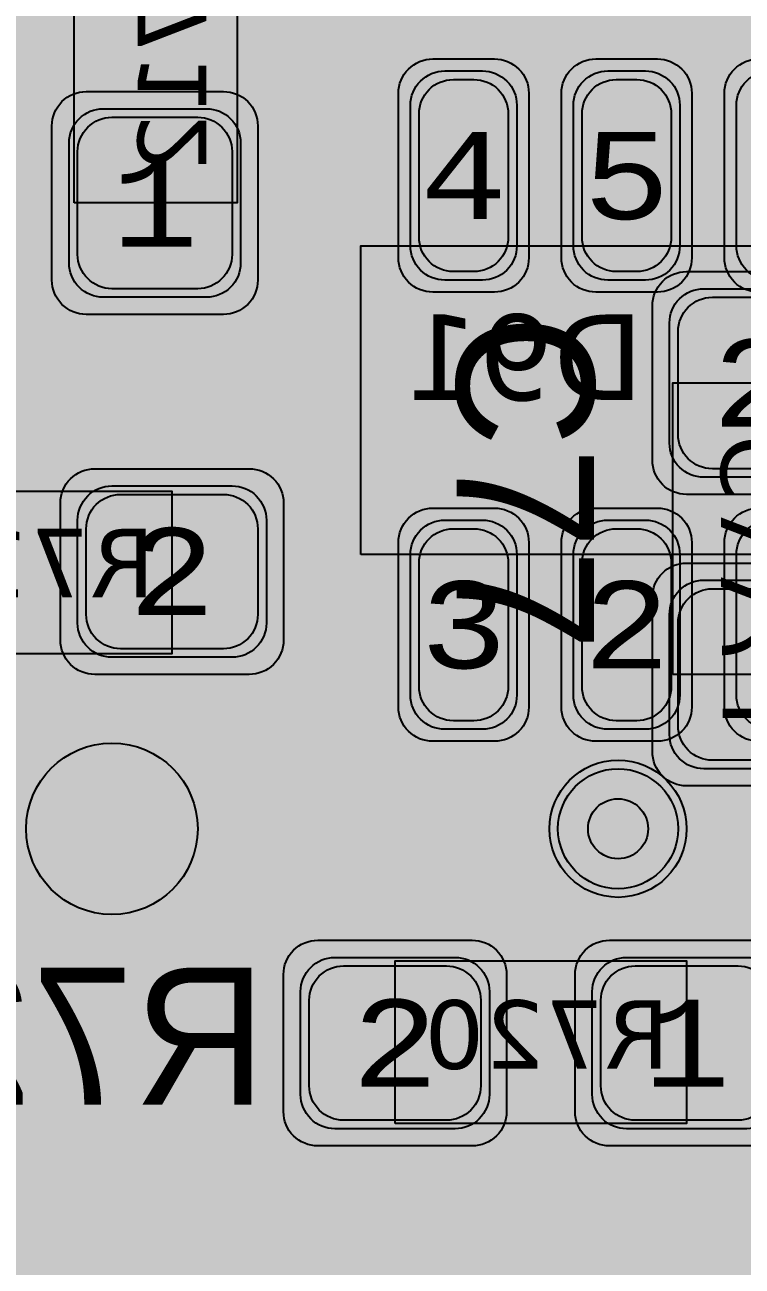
# Model space of a CAD drawing. Extents: x -28 to 199, y -61 to 255.
# Drawn here: x 104.24 to 108.42, y 151.45 to 158.69 of the extents above; entities that cross this region are included whole.
import ezdxf
from ezdxf.enums import TextEntityAlignment as Align

# ---------------------------------------------------------------- set-up
doc = ezdxf.new("R2010")
doc.units = 0
doc.header["$MEASUREMENT"] = 0
for name, color, linetype in [('ASSEMBLY_OUTLINES_BTM', 191, 'CONTINUOUS'), ('ASSEMBLY_OUTLINES_TOP', 102, 'CONTINUOUS'), ('ASSEMBLY_PART_NUMBERS_BTM', 191, 'CONTINUOUS'), ('ASSEMBLY_PART_NUMBERS_TOP', 102, 'CONTINUOUS'), ('ASSEMBLY_REF_DES_BTM', 191, 'CONTINUOUS'), ('ASSEMBLY_REF_DES_TOP', 102, 'CONTINUOUS'), ('DRILL_DRAWING', 21, 'CONTINUOUS'), ('GENERATED_SILKSCREEN_BTM', 255, 'CONTINUOUS'), ('GENERATED_SILKSCREEN_TOP', 140, 'CONTINUOUS'), ('MOUNTING_HOLES_LAYER_2', 42, 'CONTINUOUS'), ('MOUNTING_HOLES_LAYER_3', 42, 'CONTINUOUS'), ('MOUNTING_HOLES_LAYER_BOT21', 42, 'CONTINUOUS'), ('MOUNTING_HOLES_LAYER_TOP', 42, 'CONTINUOUS'), ('PART_PADS_SMD_BTM', 10, 'CONTINUOUS'), ('PART_PADS_SMD_TOP', 150, 'CONTINUOUS'), ('PIN_NUMBERS_BTM', 8, 'CONTINUOUS'), ('PIN_NUMBERS_TOP', 8, 'CONTINUOUS'), ('PLACEMENT_OUTLINES_BTM', 222, 'CONTINUOUS'), ('PLACEMENT_OUTLINES_TOP', 130, 'CONTINUOUS'), ('PLANE_SHAPES_LAYER_2', 230, 'CONTINUOUS'), ('PLANE_SHAPES_LAYER_3', 81, 'CONTINUOUS'), ('SILKSCREEN_OUTLINES_BTM', 211, 'CONTINUOUS'), ('SILKSCREEN_OUTLINES_TOP', 150, 'CONTINUOUS'), ('SILKSCREEN_REF_DES_BTM', 211, 'CONTINUOUS'), ('SILKSCREEN_REF_DES_TOP', 150, 'CONTINUOUS'), ('SOLDERMASK_PADS_BTM', 12, 'CONTINUOUS'), ('SOLDERMASK_PADS_TOP', 180, 'CONTINUOUS'), ('SOLDERPASTE_PADS_BTM', 12, 'CONTINUOUS'), ('SOLDERPASTE_PADS_TOP', 180, 'CONTINUOUS'), ('TRACES_LAYER_BOTTOM', 10, 'CONTINUOUS'), ('TRACES_LAYER_TOP', 150, 'CONTINUOUS'), ('VIA_HOLES_LAYER_2', 30, 'CONTINUOUS'), ('VIA_HOLES_LAYER_3', 30, 'CONTINUOUS'), ('VIA_HOLES_LAYER_BOTTOM', 30, 'CONTINUOUS'), ('VIA_HOLES_LAYER_TOP', 30, 'CONTINUOUS'), ('VIA_PADS_LAYER_2', 230, 'CONTINUOUS'), ('VIA_PADS_LAYER_3', 81, 'CONTINUOUS'), ('VIA_PADS_LAYER_BOTTOM', 10, 'CONTINUOUS'), ('VIA_PADS_LAYER_TOP', 150, 'CONTINUOUS')]:
    doc.layers.add(name, color=color, linetype=linetype)
doc.styles.add('COURIER_NEW', font='COUR.TTF')
doc.styles.add('VERDANA', font='verdana.TTF')
doc.styles.add('VERIBEST_GERBER_0', font='txt')

msp = doc.modelspace()

# ---------------------------------------------------------------- hatches: boundary and pattern name
at = {"layer": 'MOUNTING_HOLES_LAYER_2'}
h = msp.add_hatch(color=256, dxfattribs=at)
edge = h.paths.add_edge_path()
edge.add_arc((104.75, 154), 0.5, 0, 360)
at = {"layer": 'MOUNTING_HOLES_LAYER_3'}
h = msp.add_hatch(color=256, dxfattribs=at)
edge = h.paths.add_edge_path()
edge.add_arc((104.75, 154), 0.5, 0, 360)
at = {"layer": 'MOUNTING_HOLES_LAYER_BOT21'}
h = msp.add_hatch(color=256, dxfattribs=at)
edge = h.paths.add_edge_path()
edge.add_arc((104.75, 154), 0.5, 0, 360)
at = {"layer": 'MOUNTING_HOLES_LAYER_TOP'}
h = msp.add_hatch(color=256, dxfattribs=at)
edge = h.paths.add_edge_path()
edge.add_arc((104.75, 154), 0.5, 0, 360)
at = {"layer": 'PLANE_SHAPES_LAYER_2'}
h = msp.add_hatch(color=256, dxfattribs=at)
h.paths.add_polyline_path([(169.5, 129.25), (149.5, 129.25), (142.25, 122), (142.25, 90.5), (147.5, 90.5), (147.5, 80), (154, 80), (154, 69.25), (131.75, 69.25), (131.75, 73.25), (121.25, 73.25), (121.25, 81), (110.5, 81), (110.5, 125.75), (106.5, 125.75), (106.5, 128.75), (93.5, 128.75), (93.5, 120.25), (91.75, 120.25), (91.75, 121.5), (80, 121.5), (80, 118.25), (73.25, 118.25), (73.25, 124.5), (67.5, 124.5), (67.5, 128), (57.75, 128), (57.75, 120.25), (55.25, 120.25), (55.25, 121.5), (47.5, 121.5), (47.5, 119), (35, 119), (35, 134.75), (32.75, 134.75), (32.75, 159.75), (29.25, 159.75), (29.25, 175.25), (22.5, 175.25), (22.5, 195.25), (17.25, 195.25), (17.25, 198), (22.5, 198), (22.5, 216.5), (40.25, 216.5), (40.25, 235.5), (54.5, 235.5), (54.5, 254), (87.25, 254), (87.25, 236.25), (86.25, 236.25), (86.25, 228.75), (81, 228.75), (81, 218.75), (95.25, 218.75), (95.25, 194.5), (87, 194.5), (87, 172), (131.1, 172), (131.1, 208.75), (115.5, 208.75), (115.5, 213.75), (106.75, 213.75), (106.75, 218.75), (110.25, 222.25), (110.25, 226.25), (142.5, 226.25), (142.5, 221.5), (160.5, 221.5), (160.5, 240.75), (169.5, 240.75)])
h.paths.add_polyline_path([(35.5, 149.5), (41.75, 149.5), (41.75, 152), (39.25, 152), (39.25, 154), (37.75, 154), (37.75, 152), (35.5, 152)], flags=16)
h.paths.add_polyline_path([(37.5, 125.75), (37.5, 128.75), (42.75, 128.75), (42.75, 125.75)], flags=16)
h.paths.add_polyline_path([(52, 127.75), (52, 130.75), (54.25, 130.75), (54.25, 127.75)], flags=16)
h.paths.add_polyline_path([(50.75, 219.5), (50.75, 226.5), (71.75, 226.5), (71.75, 219.5)], flags=16)
h.paths.add_polyline_path([(66.5, 150.75), (66.5, 177.5), (72.25, 177.5), (72.25, 150.75)], flags=16)
h.paths.add_polyline_path([(47.25, 185.25), (73, 185.25), (73, 188.25), (70.25, 188.25), (70.25, 191), (47.25, 191)], flags=16)
h.paths.add_polyline_path([(84.5, 208), (84.5, 212.75), (85, 212.75), (85, 208)], flags=16)
h.paths.add_polyline_path([(61.5, 137.25), (87.75, 137.25), (87.75, 140.5), (84.75, 140.5), (84.75, 143), (61.5, 143)], flags=16)
h.paths.add_polyline_path([(88.75, 127), (88.75, 130), (91, 130), (91, 127)], flags=16)
h.paths.add_polyline_path([(85.5, 130.25), (85.5, 132.5), (91, 132.5), (91, 130.25)], flags=16)
h.paths.add_polyline_path([(108.75, 142.25), (135.75, 142.25), (135.75, 145.75), (132.25, 145.75), (132.25, 149), (108.75, 149)], flags=16)
h.paths.add_polyline_path([(114.25, 126.75), (140.75, 126.75), (140.75, 129.75), (137.25, 129.75), (137.25, 133), (114.25, 133)], flags=16)
h.paths.add_polyline_path([(155.25, 180.25), (166.25, 180.25), (166.25, 186.25), (152.25, 186.25), (152.25, 183), (155.25, 183)], flags=16)
at = {"layer": 'PLANE_SHAPES_LAYER_3'}
h = msp.add_hatch(color=256, dxfattribs=at)
h.paths.add_polyline_path([(169.5, 129.25), (149.5, 129.25), (142.25, 122), (142.25, 90.5), (147.5, 90.5), (147.5, 80), (154, 80), (154, 69.25), (131.75, 69.25), (131.75, 73.25), (121.25, 73.25), (121.25, 81), (110.5, 81), (110.5, 125.75), (106.5, 125.75), (106.5, 128.75), (93.5, 128.75), (93.5, 120.25), (91.75, 120.25), (91.75, 121.5), (80, 121.5), (80, 118.25), (73.25, 118.25), (73.25, 124.5), (67.5, 124.5), (67.5, 127.75), (58.25, 127.75), (58.25, 130.25), (88.75, 130.25), (88.75, 127), (91, 127), (91, 132.5), (55, 132.5), (55, 131.25), (52, 131.25), (52, 127.75), (55, 127.75), (55, 127.25), (57.75, 127.25), (57.75, 120.25), (55.25, 120.25), (55.25, 121.5), (47.5, 121.5), (47.5, 119), (35, 119), (35, 134.75), (32.75, 134.75), (32.75, 159.75), (29.25, 159.75), (29.25, 175.25), (22.5, 175.25), (22.5, 195.25), (17.25, 195.25), (17.25, 198), (22.5, 198), (22.5, 216.5), (40.25, 216.5), (40.25, 235.5), (54.5, 235.5), (54.5, 254), (87.25, 254), (87.25, 236.25), (86.25, 236.25), (86.25, 228.75), (81, 228.75), (81, 218.75), (95.25, 218.75), (95.25, 194.5), (87, 194.5), (87, 172), (131.1, 172), (131.1, 208.75), (115.5, 208.75), (115.5, 213.75), (106.75, 213.75), (106.75, 218.75), (110.25, 222.25), (110.25, 226.25), (142.5, 226.25), (142.5, 221.5), (160.5, 221.5), (160.5, 240.75), (169.5, 240.75)])
h.paths.add_polyline_path([(35.5, 149.5), (41.75, 149.5), (41.75, 152), (39.25, 152), (39.25, 154), (37.75, 154), (37.75, 152), (35.5, 152)], flags=16)
h.paths.add_polyline_path([(37.5, 125.75), (37.5, 128.75), (42.75, 128.75), (42.75, 125.75)], flags=16)
h.paths.add_polyline_path([(50.75, 219.5), (50.75, 226.5), (71.75, 226.5), (71.75, 219.5)], flags=16)
h.paths.add_polyline_path([(66.5, 150.75), (66.5, 177.5), (72.25, 177.5), (72.25, 150.75)], flags=16)
h.paths.add_polyline_path([(47.25, 185.25), (73, 185.25), (73, 188.25), (70.25, 188.25), (70.25, 191), (47.25, 191)], flags=16)
h.paths.add_polyline_path([(84.5, 208), (84.5, 212.75), (85, 212.75), (85, 208)], flags=16)
h.paths.add_polyline_path([(61.5, 137.25), (87.75, 137.25), (87.75, 140.5), (84.75, 140.5), (84.75, 143), (61.5, 143)], flags=16)
h.paths.add_polyline_path([(108.75, 142.25), (135.75, 142.25), (135.75, 145.75), (132.25, 145.75), (132.25, 149), (108.75, 149)], flags=16)
h.paths.add_polyline_path([(114.25, 126.75), (140.75, 126.75), (140.75, 129.75), (137.25, 129.75), (137.25, 133), (114.25, 133)], flags=16)
h.paths.add_polyline_path([(155.25, 180.25), (166.25, 180.25), (166.25, 186.25), (152.25, 186.25), (152.25, 183), (155.25, 183)], flags=16)
at = {"layer": 'VIA_HOLES_LAYER_2'}
h = msp.add_hatch(color=256, dxfattribs=at)
edge = h.paths.add_edge_path()
edge.add_arc((107.7, 154), 0.175, 0, 360)
at = {"layer": 'VIA_HOLES_LAYER_3'}
h = msp.add_hatch(color=256, dxfattribs=at)
edge = h.paths.add_edge_path()
edge.add_arc((107.7, 154), 0.175, 0, 360)
at = {"layer": 'VIA_HOLES_LAYER_BOTTOM'}
h = msp.add_hatch(color=256, dxfattribs=at)
edge = h.paths.add_edge_path()
edge.add_arc((107.7, 154), 0.175, 0, 360)
at = {"layer": 'VIA_HOLES_LAYER_TOP'}
h = msp.add_hatch(color=256, dxfattribs=at)
edge = h.paths.add_edge_path()
edge.add_arc((107.7, 154), 0.175, 0, 360)

# ---------------------------------------------------------------- linework, layer by layer
at = {"layer": 'ASSEMBLY_OUTLINES_BTM'}
for points in [[(104.53, 157.65), (104.53, 159.35), (105.48, 159.35), (105.48, 157.65)], [(103.4, 155.02), (103.4, 155.97), (105.1, 155.97), (105.1, 155.02)], [(106.4, 152.28), (106.4, 153.23), (108.1, 153.23), (108.1, 152.28)]]:
    msp.add_lwpolyline(points, close=True, dxfattribs=at)
at = {"layer": 'ASSEMBLY_OUTLINES_BTM', "const_width": 0.1}
msp.add_lwpolyline([(106.2, 155.6), (106.2, 157.4), (109.3, 157.4), (109.3, 155.6)], close=True, dxfattribs=at)
at = {"layer": 'ASSEMBLY_OUTLINES_TOP'}
msp.add_lwpolyline([(108.02, 154.9), (108.02, 156.6), (108.97, 156.6), (108.97, 154.9)], close=True, dxfattribs=at)
at = {"layer": 'GENERATED_SILKSCREEN_BTM', "const_width": 0.15}
for points in [[(104.530005, 158.216164, 1.1642e-05), (104.529995, 158.216156), (104.529995, 158.783844, 1.1642e-05), (104.530005, 158.783836), (104.530005, 158.216164)], [(105.480005, 158.207902, 1.22306e-05), (105.479995, 158.207911), (105.479995, 158.792089, 1.22306e-05), (105.480005, 158.792098), (105.480005, 158.207902)], [(106.415, 157.399995), (106.200005, 157.399995), (106.200005, 155.600005), (106.415, 155.600005), (106.415, 155.600024, 2.18182e-05), (106.415, 155.6), (106.415, 155.599995), (106.2, 155.599995, -0.4142135624), (106.199995, 155.6), (106.199995, 157.4, -0.4142135624), (106.2, 157.400005), (106.415, 157.400005), (106.415, 157.4, 2.18182e-05), (106.415, 157.399976), (106.415, 157.399995)], [(107.365, 157.399995), (107.185, 157.399995), (107.185, 157.4), (107.185, 157.400005), (107.365, 157.400005), (107.365, 157.4, 2.18182e-05), (107.365, 157.399976), (107.365, 157.399995)], [(108.315, 157.399995), (108.135, 157.399995), (108.135, 157.4), (108.135, 157.400005), (108.315, 157.400005), (108.315, 157.4, 2.18182e-05), (108.315, 157.399976), (108.315, 157.399995)], [(104.533844, 155.970005, 1.1642e-05), (104.533836, 155.969995), (103.966164, 155.969995, 1.1642e-05), (103.966156, 155.970005), (104.533844, 155.970005)], [(107.365, 155.600024, 2.18182e-05), (107.365, 155.6), (107.365, 155.599995), (107.185, 155.599995), (107.185, 155.6), (107.185, 155.600005), (107.365, 155.600005), (107.365, 155.600024)], [(108.315, 155.600024, 2.18182e-05), (108.315, 155.6), (108.315, 155.599995), (108.135, 155.599995), (108.135, 155.6), (108.135, 155.600005), (108.315, 155.600005), (108.315, 155.600024)], [(104.542098, 155.019995), (103.957902, 155.019995, 1.22306e-05), (103.957911, 155.020005), (104.542089, 155.020005, 1.22306e-05), (104.542098, 155.019995)], [(103.772401, 154.746405), (104.175599, 154.746405, -0.099019513), (104.175601, 154.746405), (104.182801, 154.744805, -0.1845275532), (104.182804, 154.744803), (104.187603, 154.740804, -0.0710678119), (104.187604, 154.740803), (104.191603, 154.736004, -0.1845275529), (104.191605, 154.736001), (104.193205, 154.730401), (104.193205, 154.143542)], [(104.193205, 154.143542, 1.75051e-05), (104.193195, 154.143503), (104.193195, 154.730399), (104.191595, 154.735998), (104.187596, 154.740796), (104.182798, 154.744795), (104.175599, 154.746395), (103.772401, 154.746395)], [(104.165204, 153.952004), (104.170802, 153.949605), (104.1772, 153.948805), (104.177283, 153.948817, 4.3478e-06), (104.177283, 153.948807), (104.177201, 153.948795, -0.0954145719), (104.177199, 153.948795), (104.170801, 153.949595, -0.1454891681), (104.170798, 153.949595), (104.165199, 153.951995, -0.1622776608)], [(107.542098, 153.230005, 1.22306e-05), (107.542089, 153.229995), (106.957911, 153.229995, 1.22306e-05), (106.957902, 153.230005), (107.542098, 153.230005)], [(107.533844, 152.279995), (106.966156, 152.279995, 1.1642e-05), (106.966164, 152.280005), (107.533836, 152.280005, 1.1642e-05), (107.533844, 152.279995)]]:
    msp.add_lwpolyline(points, format="xyb", dxfattribs=at)
for points in [[(104.6756, 152.4004), (104.6772, 152.3948), (104.6764, 152.3892), (104.6732, 152.3844), (104.6684, 152.3812), (104.6628, 152.3796), (104.6572, 152.3788), (104.6524, 152.3804), (104.6484, 152.3852), (104.2172, 153.1524), (104.2156, 153.1564), (104.2156, 153.1596), (104.2156, 153.1628), (104.2172, 153.166), (104.2196, 153.1708), (104.2228, 153.174), (104.2268, 153.1756), (104.2308, 153.1764), (104.7708, 153.1764), (104.7764, 153.1748), (104.7812, 153.1708), (104.7836, 153.166), (104.7844, 153.1596), (104.7836, 153.154), (104.7812, 153.1484), (104.7764, 153.1444), (104.7708, 153.1436), (104.258, 153.1436), (104.6756, 152.4004)], [(104.9756, 152.8724), (104.9732, 152.874), (104.9724, 152.878), (104.9708, 152.882), (104.97, 152.886), (104.97, 153.0508), (104.9708, 153.0548), (104.9724, 153.0572), (104.9724, 153.0596), (104.9732, 153.0604), (104.9748, 153.0612), (104.9756, 153.0628), (105.1116, 153.1732), (105.1156, 153.1748), (105.1188, 153.1756), (105.122, 153.1764), (105.5252, 153.1764), (105.5324, 153.1748), (105.5372, 153.1708), (105.5412, 153.166), (105.5428, 153.1604), (105.5428, 152.3924), (105.5412, 152.386), (105.5372, 152.382), (105.5324, 152.3796), (105.5268, 152.3788), (105.5204, 152.3796), (105.5148, 152.382), (105.5108, 152.386), (105.5092, 152.3924), (105.5092, 152.7604), (105.1332, 152.7604), (105.002, 152.3876), (104.9988, 152.382), (104.9932, 152.3788), (104.9876, 152.378), (104.982, 152.3796), (104.9772, 152.382), (104.9732, 152.386), (104.9716, 152.3916), (104.9724, 152.398), (105.1036, 152.7708), (104.9756, 152.8724)], [(105.5092, 153.1436), (105.1268, 153.1436), (105.002, 153.0428), (105.002, 152.894), (105.1268, 152.7924), (105.5092, 152.7924), (105.5092, 153.1436)]]:
    msp.add_lwpolyline(points, dxfattribs=at)
at = {"layer": 'GENERATED_SILKSCREEN_TOP', "const_width": 0.15}
for points in [[(106.7664, 156.75), (106.876, 156.8844), (106.8784, 156.8884), (106.8816, 156.8892), (106.8848, 156.8908), (106.8888, 156.8916), (107.4376, 156.8916), (107.4416, 156.8908), (107.4448, 156.8892), (107.4472, 156.8876), (107.448, 156.8868), (107.4504, 156.8844), (107.56, 156.75), (107.5608, 156.7476), (107.5616, 156.7452), (107.5624, 156.7444), (107.5632, 156.7412), (107.5632, 156.4716), (107.5624, 156.4676), (107.5616, 156.466), (107.5608, 156.4636), (107.56, 156.4612), (107.4504, 156.326), (107.4464, 156.3228), (107.44, 156.3212), (107.436, 156.322), (107.432, 156.3236), (107.428, 156.326), (107.4248, 156.33), (107.4224, 156.334), (107.4216, 156.338), (107.4216, 156.342), (107.424, 156.3452), (107.5304, 156.4772), (107.5304, 156.7356), (107.4296, 156.8588), (106.8968, 156.8588), (106.796, 156.7356), (106.796, 156.4772), (106.9024, 156.3452), (106.9048, 156.342), (106.9048, 156.338), (106.904, 156.334), (106.9016, 156.33), (106.8984, 156.326), (106.8944, 156.3236), (106.8904, 156.322), (106.8848, 156.3212), (106.88, 156.3228), (106.876, 156.326), (106.7664, 156.4612), (106.7648, 156.4644), (106.764, 156.4652), (106.764, 156.4676), (106.764, 156.4684), (106.7632, 156.4692), (106.7632, 156.4716), (106.7632, 156.7412), (106.764, 156.7444), (106.7648, 156.7476), (106.7664, 156.75)], [(106.7872, 156.0268), (106.7816, 156.0284), (106.776, 156.0276), (106.7712, 156.0236), (106.768, 156.0196), (106.7664, 156.014), (106.7656, 156.0084), (106.768, 156.0036), (106.772, 155.9996), (107.5392, 155.5684), (107.5432, 155.5668), (107.5464, 155.5668), (107.5496, 155.5668), (107.5528, 155.5684), (107.5576, 155.5708), (107.5608, 155.574), (107.5624, 155.578), (107.5632, 155.582), (107.5632, 156.122), (107.5616, 156.1276), (107.5576, 156.1316), (107.5528, 156.1348), (107.5464, 156.1356), (107.5408, 156.1348), (107.5352, 156.1316), (107.5312, 156.1276), (107.5304, 156.122), (107.5304, 155.6092), (106.7872, 156.0268)], [(106.7872, 155.2708), (106.7816, 155.2724), (106.776, 155.2716), (106.7712, 155.2676), (106.768, 155.2636), (106.7664, 155.258), (106.7656, 155.2524), (106.768, 155.2476), (106.772, 155.2436), (107.5392, 154.8124), (107.5432, 154.8108), (107.5464, 154.8108), (107.5496, 154.8108), (107.5528, 154.8124), (107.5576, 154.8148), (107.5608, 154.818), (107.5624, 154.822), (107.5632, 154.826), (107.5632, 155.366), (107.5616, 155.3716), (107.5576, 155.3756), (107.5528, 155.3788), (107.5464, 155.3796), (107.5408, 155.3788), (107.5352, 155.3756), (107.5312, 155.3716), (107.5304, 155.366), (107.5304, 154.8532), (106.7872, 155.2708)]]:
    msp.add_lwpolyline(points, dxfattribs=at)
msp.add_lwpolyline([(108.020005, 155.457911, 1.22306e-05), (108.019995, 155.457902), (108.019995, 156.042098, 1.22306e-05), (108.020005, 156.042089), (108.020005, 155.457911)], format="xyb", dxfattribs=at)
at = {"layer": 'MOUNTING_HOLES_LAYER_2'}
msp.add_circle((104.75, 154), 0.5, dxfattribs=at)
at = {"layer": 'MOUNTING_HOLES_LAYER_3'}
msp.add_circle((104.75, 154), 0.5, dxfattribs=at)
at = {"layer": 'MOUNTING_HOLES_LAYER_BOT21'}
msp.add_circle((104.75, 154), 0.5, dxfattribs=at)
at = {"layer": 'MOUNTING_HOLES_LAYER_TOP'}
msp.add_circle((104.75, 154), 0.5, dxfattribs=at)
at = {"layer": 'PART_PADS_SMD_BTM'}
for points in [[(106.69, 157.2, -0.4142135624), (106.49, 157.4), (106.49, 158.22, -0.4142135624), (106.69, 158.42), (106.91, 158.42, -0.4142135624), (107.11, 158.22), (107.11, 157.4, -0.4142135624), (106.91, 157.2)], [(107.64, 157.2, -0.4142135624), (107.44, 157.4), (107.44, 158.22, -0.4142135624), (107.64, 158.42), (107.86, 158.42, -0.4142135624), (108.06, 158.22), (108.06, 157.4, -0.4142135624), (107.86, 157.2)], [(108.59, 157.2, -0.4142135624), (108.39, 157.4), (108.39, 158.22, -0.4142135624), (108.59, 158.42), (108.81, 158.42, -0.4142135624), (109.01, 158.22), (109.01, 157.4, -0.4142135624), (108.81, 157.2)], [(104.7, 157.1, -0.4142135624), (104.5, 157.3), (104.5, 158, -0.4142135624), (104.7, 158.2), (105.3, 158.2, -0.4142135624), (105.5, 158), (105.5, 157.3, -0.4142135624), (105.3, 157.1)], [(104.55, 155.8, -0.4142135624), (104.75, 156), (105.45, 156, -0.4142135624), (105.65, 155.8), (105.65, 155.2, -0.4142135624), (105.45, 155), (104.75, 155, -0.4142135624), (104.55, 155.2)], [(106.69, 154.58, -0.4142135624), (106.49, 154.78), (106.49, 155.6, -0.4142135624), (106.69, 155.8), (106.91, 155.8, -0.4142135624), (107.11, 155.6), (107.11, 154.78, -0.4142135624), (106.91, 154.58)], [(107.64, 154.58, -0.4142135624), (107.44, 154.78), (107.44, 155.6, -0.4142135624), (107.64, 155.8), (107.86, 155.8, -0.4142135624), (108.06, 155.6), (108.06, 154.78, -0.4142135624), (107.86, 154.58)], [(108.59, 154.58, -0.4142135624), (108.39, 154.78), (108.39, 155.6, -0.4142135624), (108.59, 155.8), (108.81, 155.8, -0.4142135624), (109.01, 155.6), (109.01, 154.78, -0.4142135624), (108.81, 154.58)], [(106.95, 152.45, -0.4142135624), (106.75, 152.25), (106.05, 152.25, -0.4142135624), (105.85, 152.45), (105.85, 153.05, -0.4142135624), (106.05, 153.25), (106.75, 153.25, -0.4142135624), (106.95, 153.05)], [(108.65, 152.45, -0.4142135624), (108.45, 152.25), (107.75, 152.25, -0.4142135624), (107.55, 152.45), (107.55, 153.05, -0.4142135624), (107.75, 153.25), (108.45, 153.25, -0.4142135624), (108.65, 153.05)]]:
    msp.add_lwpolyline(points, format="xyb", close=True, dxfattribs=at)
at = {"layer": 'PART_PADS_SMD_TOP'}
for points in [[(108.2, 156.05, -0.4142135624), (108, 156.25), (108, 156.95, -0.4142135624), (108.2, 157.15), (108.8, 157.15, -0.4142135624), (109, 156.95), (109, 156.25, -0.4142135624), (108.8, 156.05)], [(108.2, 154.35, -0.4142135624), (108, 154.55), (108, 155.25, -0.4142135624), (108.2, 155.45), (108.8, 155.45, -0.4142135624), (109, 155.25), (109, 154.55, -0.4142135624), (108.8, 154.35)]]:
    msp.add_lwpolyline(points, format="xyb", close=True, dxfattribs=at)
at = {"layer": 'PLACEMENT_OUTLINES_BTM'}
for points in [[(104.53, 157.65), (104.53, 159.35), (105.48, 159.35), (105.48, 157.65)], [(106.2, 155.6), (106.2, 157.4), (109.3, 157.4), (109.3, 155.6)], [(103.4, 155.02), (103.4, 155.97), (105.1, 155.97), (105.1, 155.02)], [(106.4, 152.28), (106.4, 153.23), (108.1, 153.23), (108.1, 152.28)]]:
    msp.add_lwpolyline(points, close=True, dxfattribs=at)
at = {"layer": 'PLACEMENT_OUTLINES_TOP'}
msp.add_lwpolyline([(108.02, 154.9), (108.02, 156.6), (108.97, 156.6), (108.97, 154.9)], close=True, dxfattribs=at)
at = {"layer": 'SILKSCREEN_OUTLINES_BTM'}
for points in [[(104.53, 157.65), (104.53, 159.35), (105.48, 159.35), (105.48, 157.65)], [(106.2, 155.6), (106.2, 157.4), (109.3, 157.4), (109.3, 155.6)], [(103.4, 155.02), (103.4, 155.97), (105.1, 155.97), (105.1, 155.02)], [(106.4, 152.28), (106.4, 153.23), (108.1, 153.23), (108.1, 152.28)]]:
    msp.add_lwpolyline(points, close=True, dxfattribs=at)
at = {"layer": 'SILKSCREEN_OUTLINES_TOP'}
msp.add_lwpolyline([(108.02, 154.9), (108.02, 156.6), (108.97, 156.6), (108.97, 154.9)], close=True, dxfattribs=at)
at = {"layer": 'SOLDERMASK_PADS_BTM'}
for points in [[(106.62, 157.13, -0.4142135624), (106.42, 157.33), (106.42, 158.29, -0.4142135624), (106.62, 158.49), (106.98, 158.49, -0.4142135624), (107.18, 158.29), (107.18, 157.33, -0.4142135624), (106.98, 157.13)], [(107.57, 157.13, -0.4142135624), (107.37, 157.33), (107.37, 158.29, -0.4142135624), (107.57, 158.49), (107.93, 158.49, -0.4142135624), (108.13, 158.29), (108.13, 157.33, -0.4142135624), (107.93, 157.13)], [(108.52, 157.13, -0.4142135624), (108.32, 157.33), (108.32, 158.29, -0.4142135624), (108.52, 158.49), (108.88, 158.49, -0.4142135624), (109.08, 158.29), (109.08, 157.33, -0.4142135624), (108.88, 157.13)], [(104.6, 157, -0.4142135624), (104.4, 157.2), (104.4, 158.1, -0.4142135624), (104.6, 158.3), (105.4, 158.3, -0.4142135624), (105.6, 158.1), (105.6, 157.2, -0.4142135624), (105.4, 157)], [(104.45, 155.9, -0.4142135624), (104.65, 156.1), (105.55, 156.1, -0.4142135624), (105.75, 155.9), (105.75, 155.1, -0.4142135624), (105.55, 154.9), (104.65, 154.9, -0.4142135624), (104.45, 155.1)], [(106.62, 154.51, -0.4142135624), (106.42, 154.71), (106.42, 155.67, -0.4142135624), (106.62, 155.87), (106.98, 155.87, -0.4142135624), (107.18, 155.67), (107.18, 154.71, -0.4142135624), (106.98, 154.51)], [(107.57, 154.51, -0.4142135624), (107.37, 154.71), (107.37, 155.67, -0.4142135624), (107.57, 155.87), (107.93, 155.87, -0.4142135624), (108.13, 155.67), (108.13, 154.71, -0.4142135624), (107.93, 154.51)], [(108.52, 154.51, -0.4142135624), (108.32, 154.71), (108.32, 155.67, -0.4142135624), (108.52, 155.87), (108.88, 155.87, -0.4142135624), (109.08, 155.67), (109.08, 154.71, -0.4142135624), (108.88, 154.51)], [(107.05, 152.35, -0.4142135624), (106.85, 152.15), (105.95, 152.15, -0.4142135624), (105.75, 152.35), (105.75, 153.15, -0.4142135624), (105.95, 153.35), (106.85, 153.35, -0.4142135624), (107.05, 153.15)], [(108.75, 152.35, -0.4142135624), (108.55, 152.15), (107.65, 152.15, -0.4142135624), (107.45, 152.35), (107.45, 153.15, -0.4142135624), (107.65, 153.35), (108.55, 153.35, -0.4142135624), (108.75, 153.15)]]:
    msp.add_lwpolyline(points, format="xyb", close=True, dxfattribs=at)
at = {"layer": 'SOLDERMASK_PADS_TOP'}
for points in [[(108.1, 155.95, -0.4142135624), (107.9, 156.15), (107.9, 157.05, -0.4142135624), (108.1, 157.25), (108.9, 157.25, -0.4142135624), (109.1, 157.05), (109.1, 156.15, -0.4142135624), (108.9, 155.95)], [(108.1, 154.25, -0.4142135624), (107.9, 154.45), (107.9, 155.35, -0.4142135624), (108.1, 155.55), (108.9, 155.55, -0.4142135624), (109.1, 155.35), (109.1, 154.45, -0.4142135624), (108.9, 154.25)]]:
    msp.add_lwpolyline(points, format="xyb", close=True, dxfattribs=at)
at = {"layer": 'SOLDERPASTE_PADS_BTM'}
for points in [[(106.74, 157.25, -0.4142135624), (106.54, 157.45), (106.54, 158.17, -0.4142135624), (106.74, 158.37), (106.86, 158.37, -0.4142135624), (107.06, 158.17), (107.06, 157.45, -0.4142135624), (106.86, 157.25)], [(107.69, 157.25, -0.4142135624), (107.49, 157.45), (107.49, 158.17, -0.4142135624), (107.69, 158.37), (107.81, 158.37, -0.4142135624), (108.01, 158.17), (108.01, 157.45, -0.4142135624), (107.81, 157.25)], [(104.75, 157.15, -0.4142135624), (104.55, 157.35), (104.55, 157.95, -0.4142135624), (104.75, 158.15), (105.25, 158.15, -0.4142135624), (105.45, 157.95), (105.45, 157.35, -0.4142135624), (105.25, 157.15)], [(104.6, 155.75, -0.4142135624), (104.8, 155.95), (105.4, 155.95, -0.4142135624), (105.6, 155.75), (105.6, 155.25, -0.4142135624), (105.4, 155.05), (104.8, 155.05, -0.4142135624), (104.6, 155.25)], [(106.74, 154.63, -0.4142135624), (106.54, 154.83), (106.54, 155.55, -0.4142135624), (106.74, 155.75), (106.86, 155.75, -0.4142135624), (107.06, 155.55), (107.06, 154.83, -0.4142135624), (106.86, 154.63)], [(107.69, 154.63, -0.4142135624), (107.49, 154.83), (107.49, 155.55, -0.4142135624), (107.69, 155.75), (107.81, 155.75, -0.4142135624), (108.01, 155.55), (108.01, 154.83, -0.4142135624), (107.81, 154.63)], [(106.9, 152.5, -0.4142135624), (106.7, 152.3), (106.1, 152.3, -0.4142135624), (105.9, 152.5), (105.9, 153, -0.4142135624), (106.1, 153.2), (106.7, 153.2, -0.4142135624), (106.9, 153)], [(108.6, 152.5, -0.4142135624), (108.4, 152.3), (107.8, 152.3, -0.4142135624), (107.6, 152.5), (107.6, 153, -0.4142135624), (107.8, 153.2), (108.4, 153.2, -0.4142135624), (108.6, 153)]]:
    msp.add_lwpolyline(points, format="xyb", close=True, dxfattribs=at)
at = {"layer": 'SOLDERPASTE_PADS_TOP'}
for points in [[(108.25, 156.1, -0.4142135624), (108.05, 156.3), (108.05, 156.9, -0.4142135624), (108.25, 157.1), (108.75, 157.1, -0.4142135624), (108.95, 156.9), (108.95, 156.3, -0.4142135624), (108.75, 156.1)], [(108.25, 154.4, -0.4142135624), (108.05, 154.6), (108.05, 155.2, -0.4142135624), (108.25, 155.4), (108.75, 155.4, -0.4142135624), (108.95, 155.2), (108.95, 154.6, -0.4142135624), (108.75, 154.4)]]:
    msp.add_lwpolyline(points, format="xyb", close=True, dxfattribs=at)
at = {"layer": 'TRACES_LAYER_BOTTOM', "const_width": 0.35}
for points in [[(107.75, 157.81), (107.75, 159.3), (107.5, 159.55)], [(114.5, 151.85), (113.862709, 152.487291), (113.862709, 152.537291), (113.330241, 153.069759), (110.813693, 153.069759), (109.496057, 151.752123), (105.423931, 151.752123), (102.25, 154.926054), (102.25, 157.436368), (101.183164, 158.503204), (99.289334, 158.503204), (99.109729, 158.323599), (99.109729, 157.25), (98.65, 157.25)], [(105, 157.65), (106.053, 157.65), (106.213, 157.81), (106.8, 157.81)], [(105.1, 155.5), (105.1, 156.5), (105, 156.6), (105, 157.65)], [(106.4, 152.75), (106.4, 153.903), (106.8, 154.303), (106.8, 155.19)], [(107.7, 154), (107.75, 154.05), (107.75, 155.19)], [(107.7, 154), (108.1, 153.6), (108.1, 152.75)], [(101.1, 152.75), (103.427, 152.75), (104.65, 151.527), (104.65, 150.75)]]:
    msp.add_lwpolyline(points, dxfattribs=at)
at = {"layer": 'TRACES_LAYER_TOP'}
for points, const_width in [([(108.5, 156.6), (110.25, 156.6)], 0.35), ([(108.5, 154.9), (108.5, 154.85), (107.7, 154.05)], 0.35), ([(107.7, 154.05), (107.7, 154)], 0.254)]:
    msp.add_lwpolyline(points, dxfattribs=dict(at, const_width=const_width))
at = {"layer": 'VIA_HOLES_LAYER_2'}
msp.add_circle((107.7, 154), 0.175, dxfattribs=at)
at = {"layer": 'VIA_HOLES_LAYER_3'}
msp.add_circle((107.7, 154), 0.175, dxfattribs=at)
at = {"layer": 'VIA_HOLES_LAYER_BOTTOM'}
msp.add_circle((107.7, 154), 0.175, dxfattribs=at)
at = {"layer": 'VIA_HOLES_LAYER_TOP'}
msp.add_circle((107.7, 154), 0.175, dxfattribs=at)
at = {"layer": 'VIA_PADS_LAYER_2'}
msp.add_circle((107.7, 154), 0.4, dxfattribs=at)
at = {"layer": 'VIA_PADS_LAYER_3'}
msp.add_circle((107.7, 154), 0.4, dxfattribs=at)
at = {"layer": 'VIA_PADS_LAYER_BOTTOM'}
msp.add_circle((107.7, 154), 0.35, dxfattribs=at)
at = {"layer": 'VIA_PADS_LAYER_TOP'}
msp.add_circle((107.7, 154), 0.35, dxfattribs=at)

# ---------------------------------------------------------------- texts
at = {"layer": 'ASSEMBLY_PART_NUMBERS_BTM', "style": 'VERIBEST_GERBER_0', "text_generation_flag": 2}
for s, p in [('ERJ-3EKF1213V', (112, 160.21)), ('CL10B104KB8SFNC', (118.25, 154.46)), ('ERJ-3EKF4701V', (113.75, 154.46)), ('LTC6993IS6-2#TRMPBF', (107.75, 153.96))]:
    msp.add_text(s, height=2.032, dxfattribs=at).set_placement(p, align=Align.TOP_LEFT)
for s, p in [('MMZ1608A182B', (106.96, 160.25)), ('ERJ-3EKF1004V', (102.46, 158.5)), ('SN74AHCT1G00DBVR', (102.29, 152.75))]:
    msp.add_text(s, height=2.032, rotation=90, dxfattribs=at).set_placement(p, align=Align.TOP_LEFT)
at = {"layer": 'ASSEMBLY_PART_NUMBERS_TOP', "style": 'VERIBEST_GERBER_0'}
msp.add_text('ERJ-3EKF4701V', height=2.032, rotation=270, dxfattribs=at).set_placement((107.71, 155.75), align=Align.TOP_LEFT)
for s, p in [('MMZ1608A182B', (94, 154.71)), ('SN74AHCT1G00DBVR', (99.25, 154.21)), ('ERJ-3GEY0R00V', (93.25, 152.29))]:
    msp.add_text(s, height=2.032, dxfattribs=at).set_placement(p, align=Align.TOP_LEFT)
at = {"layer": 'ASSEMBLY_REF_DES_BTM', "style": 'VERDANA', "text_generation_flag": 2}
msp.add_text('R712', height=0.4, rotation=90, dxfattribs=at).set_placement((104.9, 159.25), align=Align.TOP_LEFT)
for s, height, p in [('D91', 0.5, (107.85, 157)), ('R717', 0.4, (105, 155.75)), ('R720', 0.4, (108, 153))]:
    msp.add_text(s, height=height, dxfattribs=at).set_placement(p, align=Align.TOP_LEFT)
at = {"layer": 'ASSEMBLY_REF_DES_TOP', "style": 'VERDANA'}
msp.add_text('C77', height=0.4, rotation=270, dxfattribs=at).set_placement((108.7, 156.3), align=Align.TOP_LEFT)
at = {"layer": 'DRILL_DRAWING', "style": 'VERIBEST_GERBER_0'}
for s, p in [('T', (104.75, 154)), ('A', (107.7, 154)), ('A', (107.4, 150.7))]:
    msp.add_text(s, height=2, dxfattribs=at).set_placement(p, align=Align.MIDDLE_CENTER)
at = {"layer": 'PIN_NUMBERS_BTM', "style": 'COURIER_NEW'}
for s, p in [('4', (106.8, 157.81)), ('5', (107.75, 157.81)), ('1', (105, 157.65)), ('2', (108.5, 156.6)), ('2', (105.1, 155.5)), ('3', (106.8, 155.19)), ('2', (107.75, 155.19)), ('1', (108.5, 154.9)), ('2', (106.4, 152.75)), ('1', (108.1, 152.75))]:
    msp.add_text(s, height=0.508, dxfattribs=at).set_placement(p, align=Align.MIDDLE_CENTER)
at = {"layer": 'PIN_NUMBERS_TOP', "style": 'COURIER_NEW'}
for s, p in [('4', (106.8, 157.81)), ('5', (107.75, 157.81)), ('1', (105, 157.65)), ('2', (108.5, 156.6)), ('2', (105.1, 155.5)), ('3', (106.8, 155.19)), ('2', (107.75, 155.19)), ('1', (108.5, 154.9)), ('2', (106.4, 152.75)), ('1', (108.1, 152.75))]:
    msp.add_text(s, height=0.508, dxfattribs=at).set_placement(p, align=Align.MIDDLE_CENTER)
at = {"layer": 'SILKSCREEN_REF_DES_BTM', "style": 'VERIBEST_GERBER_0', "text_generation_flag": 2}
msp.add_text('R720', height=0.8, dxfattribs=at).set_placement((105.65, 153.19), align=Align.TOP_LEFT)
at = {"layer": 'SILKSCREEN_REF_DES_TOP', "style": 'VERIBEST_GERBER_0'}
msp.add_text('C77', height=0.8, rotation=270, dxfattribs=at).set_placement((107.56, 157), align=Align.TOP_LEFT)

doc.saveas('drawing.dxf')
